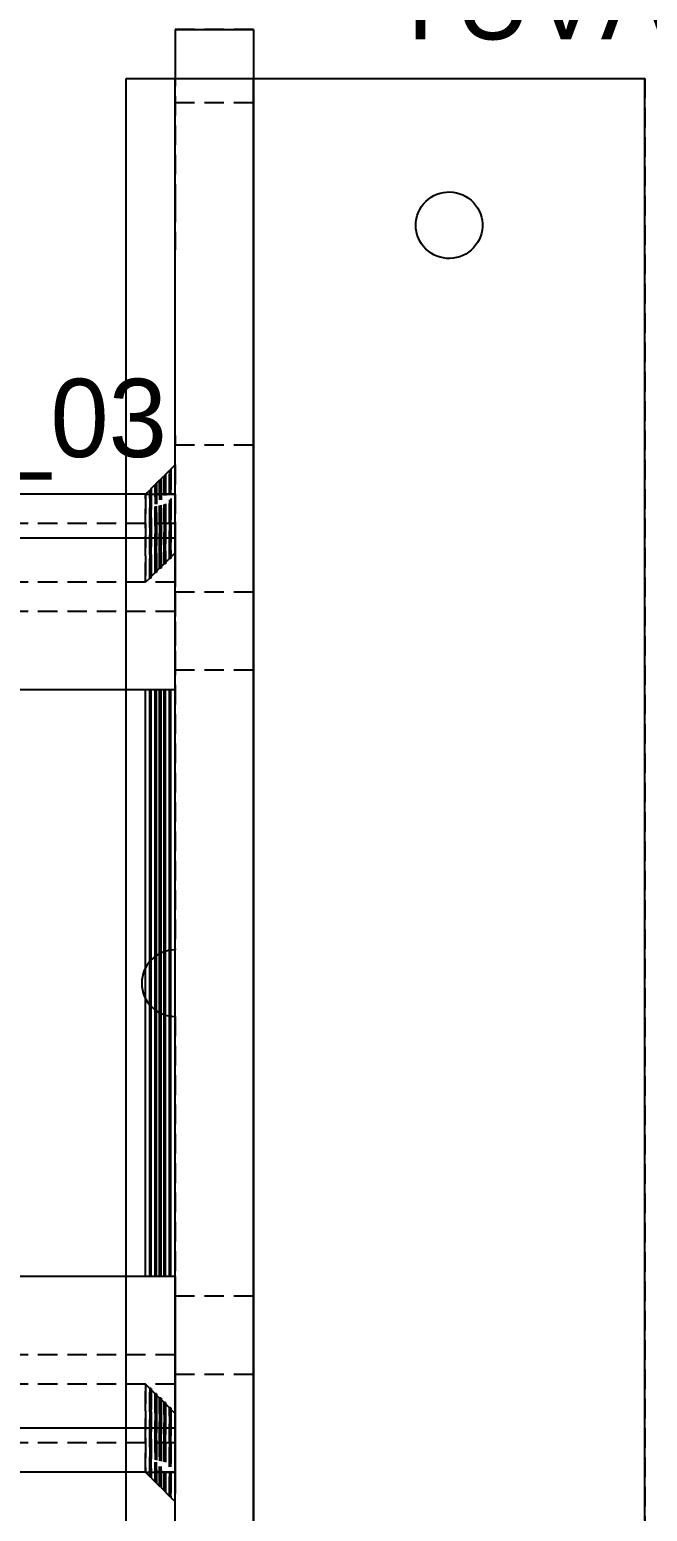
# Model space of a CAD drawing. Header units: metres. Extents: x -200 to 3000, y -1652 to 380.
# Drawn here: x 2075.1 to 2138.3, y -54 to 97.5 of the extents above; entities that cross this region are included whole.
import ezdxf

# ---------------------------------------------------------------- set-up
doc = ezdxf.new("R2010")
doc.units = ezdxf.units.M
doc.linetypes.add('DASHED2', pattern=[3, 2, -1])
for name, color, linetype in [('GIZLI', 8, 'DASHED2'), ('GORUNEN', 7, 'Continuous'), ('TEGET', 9, 'Continuous'), ('YAZI', 3, 'Continuous')]:
    doc.layers.add(name, color=color, linetype=linetype)

msp = doc.modelspace()

# ---------------------------------------------------------------- linework, layer by layer
at = {"layer": 'GIZLI'}
for points in [[(2090, 97.5), (2090, 93.71)], [(2098, 97.5), (2090, 97.5)], [(2098, 97.5), (2098, 93.71)], [(2085, 92.5), (2138, 92.5)], [(2085, -117.5), (2085, 92.5)], [(2090, 93.71), (2090, 79.829)], [(2090, 92.5), (2098, 92.5)], [(2098, 93.71), (2098, 79.829)], [(2098, 92.5), (2098, -97.5)], [(2138, 92.5), (2138, -117.5)], [(2090, 90), (2090, 89)], [(2090, 89), (2090, 90)], [(2098, 90), (2090, 90)], [(2098, 90), (2090, 90)], [(2098, 89), (2098, 90)], [(2098, 90), (2098, 89)], [(2090, 56), (2090, 89)], [(2090, 56), (2090, 89)], [(2098, 56), (2098, 89)], [(2098, 89), (2098, 56)], [(2114.6, 77.5), (2114.617, 77.839), (2114.667, 78.174), (2114.751, 78.502), (2114.867, 78.821), (2115.014, 79.126), (2115.191, 79.415), (2115.395, 79.685), (2115.626, 79.934), (2115.88, 80.158), (2116.155, 80.356), (2116.449, 80.526), (2116.758, 80.665), (2117.079, 80.773), (2117.41, 80.848), (2117.746, 80.89), (2118.085, 80.899), (2118.423, 80.874), (2118.757, 80.815), (2119.083, 80.723), (2119.398, 80.599), (2119.7, 80.444), (2119.985, 80.261), (2120.25, 80.049), (2120.492, 79.813), (2120.71, 79.553), (2120.901, 79.273), (2121.063, 78.975), (2121.195, 78.663), (2121.295, 78.339), (2121.362, 78.007), (2121.396, 77.669), (2121.396, 77.331), (2121.362, 76.993), (2121.295, 76.661), (2121.195, 76.337), (2121.063, 76.025), (2120.901, 75.727), (2120.71, 75.447), (2120.492, 75.187), (2120.25, 74.951), (2119.985, 74.739), (2119.7, 74.556), (2119.398, 74.401), (2119.083, 74.277), (2118.757, 74.185), (2118.423, 74.126), (2118.085, 74.101), (2117.746, 74.11), (2117.41, 74.152), (2117.079, 74.227), (2116.758, 74.335), (2116.449, 74.474), (2116.155, 74.644), (2115.88, 74.842), (2115.626, 75.066), (2115.395, 75.315), (2115.191, 75.585), (2115.014, 75.874), (2114.867, 76.179), (2114.751, 76.498), (2114.667, 76.826), (2114.617, 77.161), (2114.6, 77.5)], [(2090, 79.829), (2090, 74.99)], [(2098, 79.829), (2098, 74.99)], [(2090, -74.99), (2090, 74.99)], [(2098, -74.99), (2098, 74.99)], [(2090, 55), (2090, 56)], [(2090, 56), (2090, 55)], [(2098, 55), (2090, 55)], [(2098, 55), (2090, 55)], [(2098, 56), (2098, 55)], [(2098, 55), (2098, 56)], [(2088.571, 51.571), (2088.88, 51.88)], [(2088.571, 51.571), (2088.88, 51.88)], [(2088.571, 51.571), (2088.88, 51.88)], [(2088.571, 51.571), (2088.571, 46.868)], [(2088.571, 51.429), (2088.571, 51.571)], [(2088.88, 51.88), (2089.021, 51.88)], [(2088.88, 46.938), (2088.88, 51.88)], [(2088.88, 51.88), (2088.88, 46.938)], [(2089.021, 52.021), (2089.43, 52.43)], [(2089.021, 52.021), (2089.43, 52.43)], [(2089.021, 52.021), (2089.43, 52.43)], [(2089.021, 52.021), (2089.021, 46.97)], [(2089.021, 51.88), (2089.021, 52.021)], [(2089.021, 46.97), (2089.021, 51.88)], [(2089.021, 46.938), (2089.021, 51.88)], [(2089.021, 51.88), (2089.021, 46.938)], [(2089.43, 52.43), (2089.572, 52.43)], [(2089.43, 47.062), (2089.43, 52.43)], [(2089.43, 52.43), (2089.43, 47.062)], [(2089.572, 52.572), (2090, 53)], [(2089.572, 52.572), (2089.572, 47.094)], [(2089.572, 52.43), (2089.572, 52.572)], [(2089.572, 47.094), (2089.572, 52.43)], [(2089.572, 47.062), (2089.572, 52.43)], [(2089.572, 52.43), (2089.572, 47.062)], [(2090, 53), (2090, 47.19)], [(2090, 47.19), (2090, 53)], [(2090, 50), (2090, 53)], [(2090, 50), (2090, 53)], [(2090, 50), (150, 50)], [(2090, 50), (150, 50)], [(2090, 50), (150, 50)], [(2085, -50), (2085, 50)], [(2087, 50), (2087.428, 50.428)], [(2087, 50), (2087.428, 50.428)], [(2087, 50), (2087.428, 50.428)], [(2090, 50), (2087, 50)], [(2087, 50), (2090, 50)], [(2087, 50), (2090, 50)], [(2087, 46.514), (2087, 50)], [(2087, 50), (2087, 46.514)], [(2090, 50), (2087, 50)], [(2087.428, 50.428), (2087.57, 50.428)], [(2087.428, 46.611), (2087.428, 50.428)], [(2087.428, 50.428), (2087.428, 46.611)], [(2087.57, 50.57), (2087.979, 50.979)], [(2087.57, 50.57), (2087.979, 50.979)], [(2087.57, 50.57), (2087.979, 50.979)], [(2087.57, 50.57), (2087.57, 46.643)], [(2087.57, 50.428), (2087.57, 50.57)], [(2087.57, 46.643), (2087.57, 50.428)], [(2087.57, 46.611), (2087.57, 50.428)], [(2087.57, 50.428), (2087.57, 46.611)], [(2087.979, 50.979), (2088.12, 50.979)], [(2087.979, 46.735), (2087.979, 50.979)], [(2087.979, 50.979), (2087.979, 46.735)], [(2088.12, 51.12), (2088.429, 51.429)], [(2088.12, 51.12), (2088.429, 51.429)], [(2088.12, 51.12), (2088.429, 51.429)], [(2088.12, 51.12), (2088.12, 46.767)], [(2088.12, 50.979), (2088.12, 51.12)], [(2088.12, 46.767), (2088.12, 50.979)], [(2088.12, 46.735), (2088.12, 50.979)], [(2088.12, 50.979), (2088.12, 46.735)], [(2088.429, 51.429), (2088.571, 51.429)], [(2088.429, 46.836), (2088.429, 51.429)], [(2088.429, 51.429), (2088.429, 46.836)], [(2088.571, 46.868), (2088.571, 51.429)], [(2088.571, 46.836), (2088.571, 51.429)], [(2088.571, 51.429), (2088.571, 46.836)], [(2090, 45.5), (2090, 50)], [(2090, 47), (2090, 50)], [(2090, 50), (2090, 47)], [(2090, 50), (2090, 46.514)], [(2090, 46.514), (2090, 50)], [(2090, 47), (2090, 50)], [(2090, 50), (2090, 47)], [(2090, 50), (2090, 45.5)], [(2090, 46.514), (2090, 50)], [(2090, 50), (2090, 46.514)], [(2090, 47), (150, 47)], [(2090, 47), (150, 47)], [(2090, 47), (150, 47)], [(2090, 47), (150, 47)], [(2089.021, 46.97), (2089.021, 44.167)], [(2089.021, 44.167), (2089.021, 46.97)], [(2089.43, 47.062), (2089.43, 44.259)], [(2089.43, 44.259), (2089.43, 47.062)], [(2089.572, 47.094), (2089.572, 44.291)], [(2089.572, 44.291), (2089.572, 47.094)], [(2089.572, 47.062), (2089.572, 44.259)], [(2089.572, 44.259), (2089.572, 47.062)], [(2090, 47.19), (2090, 44.387)], [(2090, 44.387), (2090, 47.19)], [(2090, 45.5), (2090, 47)], [(2090, 47), (2090, 45.838)], [(2090, 45.838), (2090, 47)], [(2090, 47), (2090, 45.5)], [(2087, 46.514), (2087, 43.711)], [(2087, 43.711), (2087, 46.514)], [(2087.428, 46.611), (2087.428, 43.808)], [(2087.428, 43.808), (2087.428, 46.611)], [(2087.57, 46.643), (2087.57, 43.84)], [(2087.57, 43.84), (2087.57, 46.643)], [(2087.57, 46.611), (2087.57, 43.808)], [(2087.57, 43.808), (2087.57, 46.611)], [(2087.979, 46.735), (2087.979, 43.932)], [(2087.979, 43.932), (2087.979, 46.735)], [(2088.12, 46.767), (2088.12, 43.964)], [(2088.12, 43.964), (2088.12, 46.767)], [(2088.12, 46.735), (2088.12, 43.932)], [(2088.12, 43.932), (2088.12, 46.735)], [(2088.429, 46.836), (2088.429, 44.033)], [(2088.429, 44.033), (2088.429, 46.836)], [(2088.571, 46.868), (2088.571, 44.065)], [(2088.571, 44.065), (2088.571, 46.868)], [(2088.571, 46.836), (2088.571, 44.033)], [(2088.571, 44.033), (2088.571, 46.836)], [(2088.88, 46.938), (2088.88, 44.135)], [(2088.88, 44.135), (2088.88, 46.938)], [(2089.021, 46.938), (2089.021, 44.135)], [(2089.021, 44.135), (2089.021, 46.938)], [(2090, 45.838), (2090, 46.514)], [(2090, 46.514), (2090, 43.711)], [(2090, 46.514), (2090, 45.838)], [(2090, 43.711), (2090, 46.514)], [(2090, 46.514), (2090, 43.711)], [(2090, 43.711), (2090, 46.514)], [(2090, 45.838), (2090, 43.035)], [(2090, 43.035), (2090, 45.838)], [(2090, 30), (2090, 45.5)], [(2090, 45.5), (2090, 30)], [(2090, 45.5), (2090, 3.4)], [(2090, 45.5), (2090, 3.4)], [(2088.12, 43.964), (2088.12, 42.12)], [(2088.12, 42.12), (2088.12, 43.964)], [(2088.429, 44.033), (2088.429, 42.429)], [(2088.429, 42.429), (2088.429, 44.033)], [(2088.571, 44.065), (2088.571, 42.571)], [(2088.571, 42.571), (2088.571, 44.065)], [(2088.571, 44.033), (2088.571, 42.429)], [(2088.571, 42.429), (2088.571, 44.033)], [(2088.88, 44.135), (2088.88, 42.88)], [(2088.88, 42.88), (2088.88, 44.135)], [(2089.021, 44.167), (2089.021, 43.021)], [(2089.021, 43.021), (2089.021, 44.167)], [(2089.021, 44.135), (2089.021, 42.88)], [(2089.021, 42.88), (2089.021, 44.135)], [(2089.43, 44.259), (2089.43, 43.43)], [(2089.43, 43.43), (2089.43, 44.259)], [(2089.572, 44.291), (2089.572, 43.572)], [(2089.572, 43.572), (2089.572, 44.291)], [(2089.572, 44.259), (2089.572, 43.43)], [(2089.572, 43.43), (2089.572, 44.259)], [(2090, 44), (2089.572, 43.572)], [(2090, 44.387), (2090, 44)], [(2090, 44), (2090, 44.387)], [(2087, 43.711), (2087, 41)], [(2087, 41), (2087, 43.711)], [(2087.428, 43.808), (2087.428, 41.428)], [(2087.428, 41.428), (2087.428, 43.808)], [(2087.57, 43.84), (2087.57, 41.57)], [(2087.57, 41.57), (2087.57, 43.84)], [(2087.57, 43.808), (2087.57, 41.428)], [(2087.57, 41.428), (2087.57, 43.808)], [(2087.979, 43.932), (2087.979, 41.979)], [(2087.979, 41.979), (2087.979, 43.932)], [(2088.12, 43.932), (2088.12, 41.979)], [(2088.12, 41.979), (2088.12, 43.932)], [(2088.429, 42.429), (2088.12, 42.12)], [(2088.571, 42.429), (2088.429, 42.429)], [(2088.88, 42.88), (2088.571, 42.571)], [(2089.021, 42.88), (2088.88, 42.88)], [(2089.43, 43.43), (2089.021, 43.021)], [(2089.572, 43.43), (2089.43, 43.43)], [(2090, 43.711), (2090, 43.035)], [(2090, 43.711), (2090, 41)], [(2090, 41), (2090, 43.711)], [(2090, 43.711), (2090, 43.035)], [(2090, 43.711), (2090, 41)], [(2090, 41), (2090, 43.711)], [(2090, 43.035), (2090, 38)], [(2090, 38), (2090, 43.035)], [(2090, 41), (150, 41)], [(2087.428, 41.428), (2087, 41)], [(2090, 41), (2087, 41)], [(2087.57, 41.428), (2087.428, 41.428)], [(2087.979, 41.979), (2087.57, 41.57)], [(2088.12, 41.979), (2087.979, 41.979)], [(2090, 40), (2090, 32)], [(2090, 32), (2090, 40)], [(2098, 40), (2090, 40)], [(2098, 40), (2098, 32)], [(2098, 32), (2098, 40)], [(2090, 38), (150, 38)], [(2098, 32), (2090, 32)], [(2090, 30), (150, 30)], [(2090, 30), (2087, 30)], [(2087.428, 30), (2087, 30)], [(2087.57, 30), (2087.428, 30)], [(2087.57, -30), (2087.57, 30)], [(2087.979, 30), (2087.57, 30)], [(2088.12, 30), (2087.979, 30)], [(2088.12, -30), (2088.12, 30)], [(2088.429, 30), (2088.12, 30)], [(2088.571, 30), (2088.429, 30)], [(2088.571, -30), (2088.571, 30)], [(2088.88, 30), (2088.571, 30)], [(2089.021, 30), (2088.88, 30)], [(2089.021, -30), (2089.021, 30)], [(2089.43, 30), (2089.021, 30)], [(2089.572, 30), (2089.43, 30)], [(2089.572, -30), (2089.572, 30)], [(2090, 30), (2089.572, 30)], [(2090, -30), (2090, 30)], [(2090, -30), (2090, 30)], [(2090, 3.4), (2089.661, 3.383), (2089.325, 3.332), (2088.995, 3.248), (2088.676, 3.132), (2088.37, 2.984)], [(2090, 3.4), (2089.661, 3.383), (2089.325, 3.332), (2088.995, 3.248), (2088.676, 3.132), (2088.37, 2.984)], [(2088.37, 2.984), (2088.086, 2.81), (2087.821, 2.61), (2087.576, 2.385), (2087.355, 2.136), (2087.159, 1.868), (2086.99, 1.581), (2086.85, 1.28), (2086.74, 0.966), (2086.661, 0.643), (2086.615, 0.314), (2086.6, -0.018), (2086.618, -0.35), (2086.669, -0.679), (2086.751, -1.001), (2086.864, -1.314), (2087.007, -1.614), (2087.179, -1.898), (2087.378, -2.165), (2087.602, -2.411), (2087.849, -2.633), (2088.117, -2.831), (2088.402, -3.001), (2088.703, -3.143), (2089.016, -3.255), (2089.339, -3.335), (2089.668, -3.384), (2090, -3.4)], [(2088.37, 2.984), (2088.089, 2.812), (2087.826, 2.614), (2087.584, 2.392), (2087.364, 2.147), (2087.169, 1.882), (2087, 1.6)], [(2087, -1.6), (2087.171, -1.887), (2087.37, -2.155), (2087.594, -2.403), (2087.842, -2.627), (2088.11, -2.826), (2088.396, -2.998), (2088.698, -3.141), (2089.012, -3.253), (2089.336, -3.335), (2089.666, -3.384), (2090, -3.4)], [(2090, -3.4), (2090, -45.5)], [(2090, -3.4), (2090, -45.5)], [(2090, -30), (150, -30)], [(2090, -30), (2087, -30)], [(2087.428, -30), (2087, -30)], [(2087.57, -30), (2087.428, -30)], [(2087.979, -30), (2087.57, -30)], [(2088.12, -30), (2087.979, -30)], [(2088.429, -30), (2088.12, -30)], [(2088.571, -30), (2088.429, -30)], [(2088.88, -30), (2088.571, -30)], [(2089.021, -30), (2088.88, -30)], [(2089.43, -30), (2089.021, -30)], [(2089.572, -30), (2089.43, -30)], [(2090, -30), (2089.572, -30)], [(2090, -45.5), (2090, -30)], [(2090, -30), (2090, -45.5)], [(2090, -32), (2090, -40)], [(2098, -32), (2090, -32)], [(2090, -40), (2090, -32)], [(2098, -32), (2098, -40)], [(2098, -40), (2098, -32)], [(2090, -38), (150, -38)], [(2090, -43.035), (2090, -38)], [(2090, -38), (2090, -43.035)], [(2098, -40), (2090, -40)], [(2090, -41), (150, -41)], [(2087, -43.711), (2087, -41)], [(2087, -41), (2087, -43.711)], [(2090, -41), (2087, -41)], [(2087.428, -41.428), (2087, -41)], [(2087.428, -43.808), (2087.428, -41.428)], [(2087.428, -41.428), (2087.428, -43.808)], [(2087.57, -41.428), (2087.428, -41.428)], [(2087.57, -43.808), (2087.57, -41.428)], [(2087.57, -41.428), (2087.57, -43.808)], [(2087.57, -43.84), (2087.57, -41.57)], [(2087.57, -41.57), (2087.57, -43.84)], [(2087.979, -41.979), (2087.57, -41.57)], [(2087.979, -43.932), (2087.979, -41.979)], [(2087.979, -41.979), (2087.979, -43.932)], [(2088.12, -41.979), (2087.979, -41.979)], [(2088.12, -43.932), (2088.12, -41.979)], [(2088.12, -41.979), (2088.12, -43.932)], [(2088.12, -43.964), (2088.12, -42.12)], [(2088.12, -42.12), (2088.12, -43.964)], [(2088.429, -42.429), (2088.12, -42.12)], [(2090, -43.711), (2090, -41)], [(2090, -41), (2090, -43.711)], [(2090, -43.711), (2090, -41)], [(2090, -41), (2090, -43.711)], [(2087, -46.514), (2087, -43.711)], [(2087, -43.711), (2087, -46.514)], [(2087.428, -46.611), (2087.428, -43.808)], [(2087.428, -43.808), (2087.428, -46.611)], [(2087.57, -46.611), (2087.57, -43.808)], [(2087.57, -43.808), (2087.57, -46.611)], [(2087.57, -46.643), (2087.57, -43.84)], [(2087.57, -43.84), (2087.57, -46.643)], [(2087.979, -46.735), (2087.979, -43.932)], [(2087.979, -43.932), (2087.979, -46.735)], [(2088.12, -46.735), (2088.12, -43.932)], [(2088.12, -43.932), (2088.12, -46.735)], [(2088.429, -44.033), (2088.429, -42.429)], [(2088.429, -42.429), (2088.429, -44.033)], [(2088.571, -42.429), (2088.429, -42.429)], [(2088.571, -44.033), (2088.571, -42.429)], [(2088.571, -42.429), (2088.571, -44.033)], [(2088.571, -44.065), (2088.571, -42.571)], [(2088.571, -42.571), (2088.571, -44.065)], [(2088.88, -42.88), (2088.571, -42.571)], [(2088.88, -44.135), (2088.88, -42.88)], [(2088.88, -42.88), (2088.88, -44.135)], [(2089.021, -42.88), (2088.88, -42.88)], [(2089.021, -44.135), (2089.021, -42.88)], [(2089.021, -42.88), (2089.021, -44.135)], [(2089.021, -44.167), (2089.021, -43.021)], [(2089.021, -43.021), (2089.021, -44.167)], [(2089.43, -43.43), (2089.021, -43.021)], [(2089.43, -44.259), (2089.43, -43.43)], [(2089.43, -43.43), (2089.43, -44.259)], [(2089.572, -43.43), (2089.43, -43.43)], [(2089.572, -44.259), (2089.572, -43.43)], [(2089.572, -43.43), (2089.572, -44.259)], [(2089.572, -44.291), (2089.572, -43.572)], [(2089.572, -43.572), (2089.572, -44.291)], [(2090, -44), (2089.572, -43.572)], [(2090, -43.035), (2090, -43.711)], [(2090, -45.838), (2090, -43.035)], [(2090, -43.711), (2090, -43.035)], [(2090, -43.035), (2090, -45.838)], [(2090, -46.514), (2090, -43.711)], [(2090, -43.711), (2090, -46.514)], [(2090, -46.514), (2090, -43.711)], [(2090, -43.711), (2090, -46.514)], [(2088.12, -46.767), (2088.12, -43.964)], [(2088.12, -43.964), (2088.12, -46.767)], [(2088.429, -46.836), (2088.429, -44.033)], [(2088.429, -44.033), (2088.429, -46.836)], [(2088.571, -46.836), (2088.571, -44.033)], [(2088.571, -44.033), (2088.571, -46.836)], [(2088.571, -46.868), (2088.571, -44.065)], [(2088.571, -44.065), (2088.571, -46.868)], [(2088.88, -46.938), (2088.88, -44.135)], [(2088.88, -44.135), (2088.88, -46.938)], [(2089.021, -46.938), (2089.021, -44.135)], [(2089.021, -44.135), (2089.021, -46.938)], [(2089.021, -46.97), (2089.021, -44.167)], [(2089.021, -44.167), (2089.021, -46.97)], [(2089.43, -47.062), (2089.43, -44.259)], [(2089.43, -44.259), (2089.43, -47.062)], [(2089.572, -47.062), (2089.572, -44.259)], [(2089.572, -44.259), (2089.572, -47.062)], [(2089.572, -47.094), (2089.572, -44.291)], [(2089.572, -44.291), (2089.572, -47.094)], [(2090, -44.387), (2090, -44)], [(2090, -44), (2090, -44.387)], [(2090, -47.19), (2090, -44.387)], [(2090, -44.387), (2090, -47.19)], [(2087, -46.514), (2087, -50)], [(2087, -50), (2087, -46.514)], [(2087.428, -46.611), (2087.428, -50.428)], [(2087.428, -50.428), (2087.428, -46.611)], [(2087.57, -46.611), (2087.57, -50.428)], [(2087.57, -50.428), (2087.57, -46.611)], [(2087.57, -50.428), (2087.57, -46.643)], [(2087.57, -46.643), (2087.57, -50.57)], [(2087.979, -46.735), (2087.979, -50.979)], [(2087.979, -50.979), (2087.979, -46.735)], [(2088.12, -46.735), (2088.12, -50.979)], [(2088.12, -50.979), (2088.12, -46.735)], [(2088.12, -50.979), (2088.12, -46.767)], [(2088.12, -46.767), (2088.12, -51.12)], [(2088.429, -46.836), (2088.429, -51.429)], [(2088.429, -51.429), (2088.429, -46.836)], [(2088.571, -46.836), (2088.571, -51.429)], [(2088.571, -51.429), (2088.571, -46.836)], [(2088.571, -51.429), (2088.571, -46.868)], [(2088.571, -46.868), (2088.571, -51.571)], [(2088.88, -46.938), (2088.88, -51.88)], [(2088.88, -51.88), (2088.88, -46.938)], [(2089.021, -46.938), (2089.021, -51.88)], [(2089.021, -51.88), (2089.021, -46.938)], [(2090, -45.5), (2090, -50)], [(2090, -45.5), (2090, -47)], [(2090, -50), (2090, -45.5)], [(2090, -47), (2090, -45.5)], [(2090, -45.838), (2090, -46.514)], [(2090, -47), (2090, -45.838)], [(2090, -47), (2090, -45.838)], [(2090, -45.838), (2090, -46.514)], [(2090, -50), (2090, -46.514)], [(2090, -46.514), (2090, -50)], [(2090, -46.514), (2090, -50)], [(2090, -50), (2090, -46.514)], [(2090, -47), (150, -47)], [(2090, -47), (150, -47)], [(2090, -47), (150, -47)], [(2090, -47), (150, -47)], [(2089.021, -51.88), (2089.021, -46.97)], [(2089.021, -46.97), (2089.021, -52.021)], [(2089.43, -47.062), (2089.43, -52.43)], [(2089.43, -52.43), (2089.43, -47.062)], [(2089.572, -47.062), (2089.572, -52.43)], [(2089.572, -52.43), (2089.572, -47.062)], [(2089.572, -52.43), (2089.572, -47.094)], [(2089.572, -47.094), (2089.572, -52.572)], [(2090, -47), (2090, -50)], [(2090, -47), (2090, -50)], [(2090, -47), (2090, -50)], [(2090, -47), (2090, -50)], [(2090, -53), (2090, -47.19)], [(2090, -47.19), (2090, -53)], [(2090, -50), (150, -50)], [(2090, -50), (150, -50)], [(2090, -50), (2087, -50)], [(2090, -50), (2087, -50)], [(2087, -50), (2090, -50)], [(2090, -50), (2087, -50)], [(2087, -50), (2090, -50)], [(2087, -50), (2087.428, -50.428)], [(2087, -50), (2087.428, -50.428)], [(2087, -50), (2087.428, -50.428)], [(2087.428, -50.428), (2087.57, -50.428)], [(2087.57, -50.428), (2087.428, -50.428)], [(2087.428, -50.428), (2087.57, -50.428)], [(2087.57, -50.428), (2087.57, -50.57)], [(2087.57, -50.57), (2087.979, -50.979)], [(2087.57, -50.57), (2087.979, -50.979)], [(2087.57, -50.57), (2087.979, -50.979)], [(2087.979, -50.979), (2088.12, -50.979)], [(2088.12, -50.979), (2087.979, -50.979)], [(2087.979, -50.979), (2088.12, -50.979)], [(2088.12, -50.979), (2088.12, -51.12)], [(2088.12, -51.12), (2088.429, -51.429)], [(2088.12, -51.12), (2088.429, -51.429)], [(2088.12, -51.12), (2088.429, -51.429)], [(2088.429, -51.429), (2088.571, -51.429)], [(2088.571, -51.429), (2088.429, -51.429)], [(2088.429, -51.429), (2088.571, -51.429)], [(2088.571, -51.429), (2088.571, -51.571)], [(2090, -50), (2090, -53)], [(2090, -50), (2090, -53)], [(2088.571, -51.571), (2088.88, -51.88)], [(2088.571, -51.571), (2088.88, -51.88)], [(2088.571, -51.571), (2088.88, -51.88)], [(2088.88, -51.88), (2089.021, -51.88)], [(2089.021, -51.88), (2088.88, -51.88)], [(2088.88, -51.88), (2089.021, -51.88)], [(2089.021, -51.88), (2089.021, -52.021)], [(2089.021, -52.021), (2089.43, -52.43)], [(2089.021, -52.021), (2089.43, -52.43)], [(2089.021, -52.021), (2089.43, -52.43)], [(2089.43, -52.43), (2089.572, -52.43)], [(2089.572, -52.43), (2089.43, -52.43)], [(2089.43, -52.43), (2089.572, -52.43)], [(2089.572, -52.43), (2089.572, -52.572)], [(2089.572, -52.572), (2090, -53)], [(2089.572, -52.572), (2090, -53)], [(2089.572, -52.572), (2090, -53)]]:
    msp.add_lwpolyline(points, dxfattribs=at)
at = {"layer": 'GORUNEN'}
for points in [[(2090, 97.5), (2090, 92.5)], [(2090, 97.5), (2098, 97.5)], [(2098, 97.5), (2098, 92.5)], [(2085, 50), (2085, 92.5)], [(2085, 92.5), (2090, 92.5)], [(2090, -82.572), (2090, 92.5)], [(2090, 92.5), (2098, 92.5)], [(2098, 92.5), (2138, 92.5)], [(2098, -82.572), (2098, 92.5)], [(2098, 92.5), (2098, -82.572)], [(2138, -79.5), (2138, 92.5)], [(2114.6, 77.5), (2114.617, 77.839), (2114.667, 78.174), (2114.751, 78.502), (2114.867, 78.821), (2115.014, 79.126), (2115.191, 79.415), (2115.395, 79.685), (2115.626, 79.934), (2115.88, 80.158), (2116.155, 80.356), (2116.449, 80.526), (2116.758, 80.665), (2117.079, 80.773), (2117.41, 80.848), (2117.746, 80.89), (2118.085, 80.899), (2118.423, 80.874), (2118.757, 80.815), (2119.083, 80.723), (2119.398, 80.599), (2119.7, 80.444), (2119.985, 80.261), (2120.25, 80.049), (2120.492, 79.813), (2120.71, 79.553), (2120.901, 79.273), (2121.063, 78.975), (2121.195, 78.663), (2121.295, 78.339), (2121.362, 78.007), (2121.396, 77.669), (2121.396, 77.331), (2121.362, 76.993), (2121.295, 76.661), (2121.195, 76.337), (2121.063, 76.025), (2120.901, 75.727), (2120.71, 75.447), (2120.492, 75.187), (2120.25, 74.951), (2119.985, 74.739), (2119.7, 74.556), (2119.398, 74.401), (2119.083, 74.277), (2118.757, 74.185), (2118.423, 74.126), (2118.085, 74.101), (2117.746, 74.11), (2117.41, 74.152), (2117.079, 74.227), (2116.758, 74.335), (2116.449, 74.474), (2116.155, 74.644), (2115.88, 74.842), (2115.626, 75.066), (2115.395, 75.315), (2115.191, 75.585), (2115.014, 75.874), (2114.867, 76.179), (2114.751, 76.498), (2114.667, 76.826), (2114.617, 77.161), (2114.6, 77.5)], [(2088.571, 51.571), (2088.88, 51.88)], [(2088.571, 51.429), (2088.571, 51.571)], [(2088.571, 51.429), (2088.571, 51.571)], [(2088.88, 51.88), (2089.021, 51.88)], [(2089.021, 51.88), (2088.88, 51.88)], [(2088.88, 51.88), (2089.021, 51.88)], [(2089.021, 52.021), (2089.43, 52.43)], [(2089.021, 51.88), (2089.021, 52.021)], [(2089.021, 51.88), (2089.021, 52.021)], [(2089.43, 52.43), (2089.572, 52.43)], [(2089.572, 52.43), (2089.43, 52.43)], [(2089.43, 52.43), (2089.572, 52.43)], [(2089.572, 52.572), (2090, 53)], [(2089.572, 52.572), (2090, 53)], [(2089.572, 52.572), (2090, 53)], [(2089.572, 52.43), (2089.572, 52.572)], [(2089.572, 52.43), (2089.572, 52.572)], [(2087, 50), (150, 50)], [(2087, 50), (2087.428, 50.428)], [(2087, 50), (2090, 50)], [(2087.428, 50.428), (2087.57, 50.428)], [(2087.57, 50.428), (2087.428, 50.428)], [(2087.428, 50.428), (2087.57, 50.428)], [(2087.57, 50.57), (2087.979, 50.979)], [(2087.57, 50.428), (2087.57, 50.57)], [(2087.57, 50.428), (2087.57, 50.57)], [(2087.979, 50.979), (2088.12, 50.979)], [(2088.12, 50.979), (2087.979, 50.979)], [(2087.979, 50.979), (2088.12, 50.979)], [(2088.12, 51.12), (2088.429, 51.429)], [(2088.12, 50.979), (2088.12, 51.12)], [(2088.12, 50.979), (2088.12, 51.12)], [(2088.429, 51.429), (2088.571, 51.429)], [(2088.571, 51.429), (2088.429, 51.429)], [(2088.429, 51.429), (2088.571, 51.429)], [(2090, 30), (2009, 30)], [(2087, -30), (2087, 30)], [(2087.428, -30), (2087.428, 30)], [(2087.57, -30), (2087.57, 30)], [(2087.979, -30), (2087.979, 30)], [(2088.12, -30), (2088.12, 30)], [(2088.429, -30), (2088.429, 30)], [(2088.571, -30), (2088.571, 30)], [(2088.88, -30), (2088.88, 30)], [(2089.021, -30), (2089.021, 30)], [(2089.43, -30), (2089.43, 30)], [(2089.572, -30), (2089.572, 30)], [(2087, 1.6), (2086.858, 1.299), (2086.746, 0.985), (2086.665, 0.662), (2086.616, 0.333), (2086.6, 0), (2086.616, -0.333), (2086.665, -0.662), (2086.746, -0.985), (2086.858, -1.299), (2087, -1.6)], [(2090, -30), (2009, -30)], [(2087, -50), (2007, -50)], [(2087, -50), (2007, -50)], [(2085, -97.5), (2085, -50)], [(2087, -50), (2090, -50)], [(2087, -50), (2087.428, -50.428)], [(2087.428, -50.428), (2087.57, -50.428)], [(2087.57, -50.57), (2087.57, -50.428)], [(2087.57, -50.428), (2087.57, -50.57)], [(2087.57, -50.57), (2087.979, -50.979)], [(2087.979, -50.979), (2088.12, -50.979)], [(2088.12, -51.12), (2088.12, -50.979)], [(2088.12, -50.979), (2088.12, -51.12)], [(2088.12, -51.12), (2088.429, -51.429)], [(2088.429, -51.429), (2088.571, -51.429)], [(2088.571, -51.571), (2088.571, -51.429)], [(2088.571, -51.429), (2088.571, -51.571)], [(2088.571, -51.571), (2088.88, -51.88)], [(2088.88, -51.88), (2089.021, -51.88)], [(2089.021, -52.021), (2089.021, -51.88)], [(2089.021, -51.88), (2089.021, -52.021)], [(2089.021, -52.021), (2089.43, -52.43)], [(2089.43, -52.43), (2089.572, -52.43)], [(2089.572, -52.572), (2089.572, -52.43)], [(2089.572, -52.43), (2089.572, -52.572)], [(2089.572, -52.572), (2090, -53)]]:
    msp.add_lwpolyline(points, dxfattribs=at)
at = {"layer": 'TEGET'}
for points in [[(2090, 45.5), (2009, 45.5)], [(2090, -45.5), (2009, -45.5)]]:
    msp.add_lwpolyline(points, dxfattribs=at)

# ---------------------------------------------------------------- texts
at = {"layer": 'YAZI'}
for s, p in [('YUVA_C_01', (2111.5, 96.5)), ('KLEMP_DIKEY_03', (1997, 53.8))]:
    msp.add_text(s, height=8, dxfattribs=at).set_placement(p)

doc.saveas('drawing.dxf')
